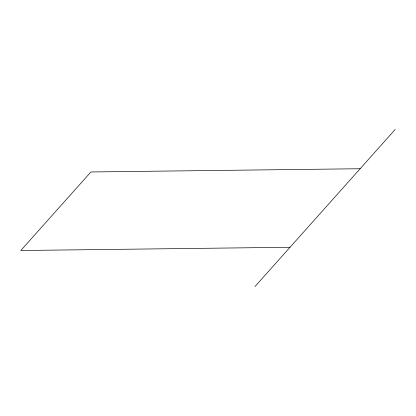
<?xml version="1.0" encoding="UTF-8"?>
<svg xmlns="http://www.w3.org/2000/svg" width="416" height="416" viewBox="0 0 416 416"><rect width="100%" height="100%" fill="white"/><g stroke="black" fill="none" stroke-linecap="round" stroke-linejoin="round"><path stroke-width="0.62" d="M254.982 286.541L395.2 129.459M360.147 168.73L90.912 171.969L20.8 250.51L290.035 247.27"/></g></svg>
